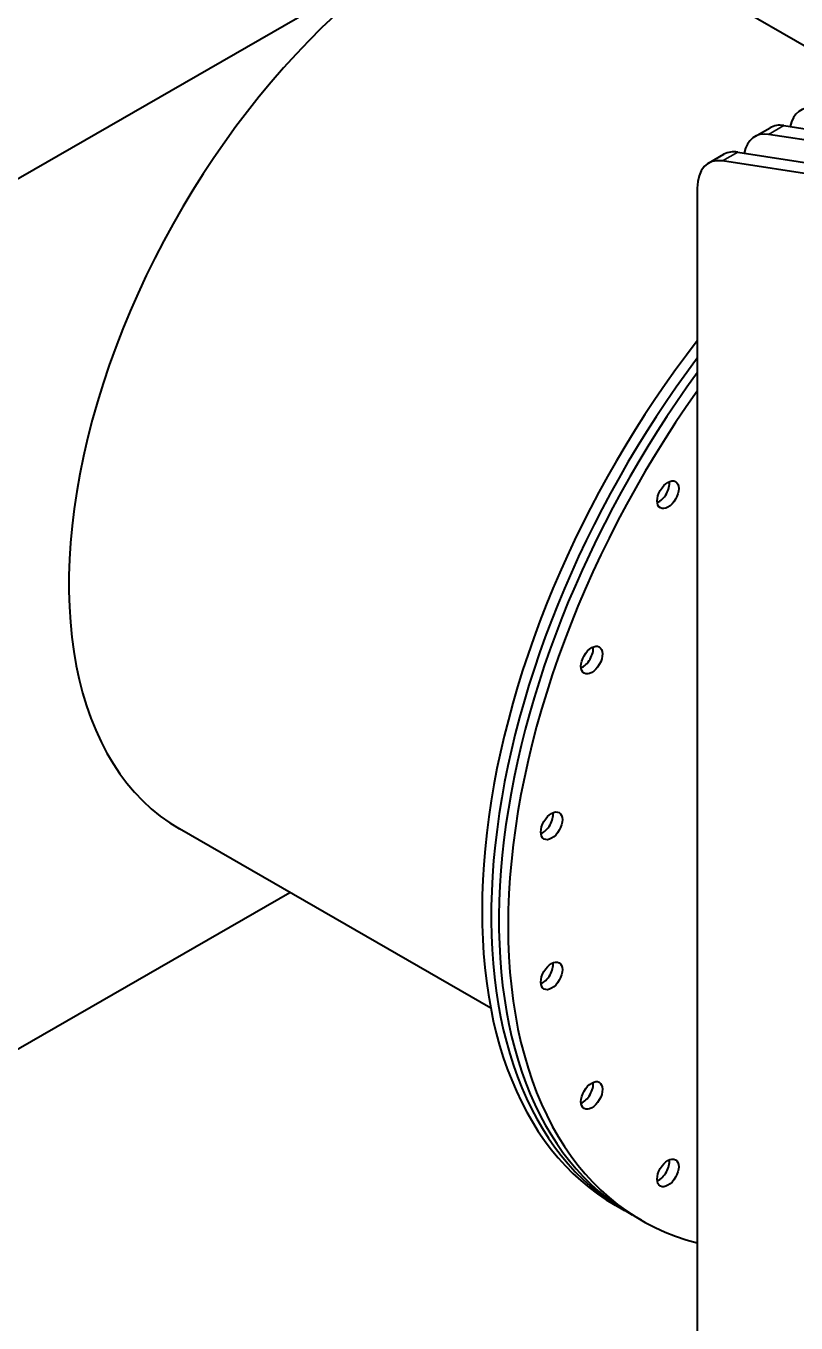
# Model space of a CAD drawing. Header units: millimetres. Extents: x 0 to 5945, y 0 to 4205.
# Drawn here: x 5042.4 to 5219.7, y 3461.9 to 3760.4 of the extents above; entities that cross this region are included whole.
import ezdxf

# ---------------------------------------------------------------- set-up
doc = ezdxf.new("R2010")
doc.units = ezdxf.units.MM
doc.header["$LTSCALE"] = 5
doc.layers.add('가시적인 것(ISO)', color=3, linetype='Continuous', lineweight=40)
doc.layers.add('가시적인 좁은 것(ISO)', color=3, linetype='Continuous', lineweight=35)

msp = doc.modelspace()

# ---------------------------------------------------------------- linework, layer by layer
at = {"layer": '가시적인 것(ISO)'}
for p, q in [((5225.7146, 3753.49), (5119.6486, 3814.5694)), ((4997.3427, 3700.4234), (5138.879, 3781.9287)), ((5210.14, 3734.969), (5213.6755, 3737.005)), ((5248.4798, 3730.0347), (5213.3548, 3735.4806)), ((5216.8904, 3737.5166), (5252.0154, 3732.0706)), ((5199.5334, 3728.861), (5203.0689, 3730.897)), ((5237.8732, 3723.9267), (5202.7482, 3729.3726)), ((5206.2838, 3731.4086), (5241.4088, 3725.9627)), ((5196.9325, 3723.1187), (5196.9325, 3327.1667)), ((5149.3725, 3534.3767), (5077.7476, 3575.6228)), ((4997.4576, 3500.1906), (5103.0977, 3561.0246)), ((5180.1766, 3487.7889), (5178.0553, 3489.0104)), ((5181.9444, 3486.7709), (5180.1766, 3487.7889)), ((5184.0657, 3485.5493), (5181.9444, 3486.7709))]:
    msp.add_line(p, q, dxfattribs=at)
for centre, major_axis, start_param, end_param in [((5060.9205, 3726.6725), (73.6073, 127.8211), 0.1940269, 1.72016677), ((5062.6882, 3725.6546), (73.6073, 127.8211), 0.21847894, 1.69904341), ((5062.6882, 3725.6546), (73.6073, 127.8211), 0.21847894, 1.69904341), ((5064.8096, 3724.433), (73.6073, 127.8211), 0.24069093, 1.67323271), ((5138.879, 3681.7792), (-61.1314, -106.1565), 3.92505711, 6.28318531), ((5226.9845, 3730.2446), (-6.2379, 10.8323), 5.8487867, 6.86714547), ((5216.3779, 3724.1367), (-6.2379, 10.8323), 5.8487867, 6.86714547), ((5219.9134, 3726.1727), (-6.2379, 10.8323), 5.8487867, 6.28318531), ((5205.7713, 3718.0287), (-6.2379, 10.8323), 5.8487867, 7.07051718), ((5209.3068, 3720.0647), (-6.2379, 10.8323), 5.8487867, 6.28318531), ((5251.6625, 3616.8315), (-73.6073, -127.8211), 4.47747353, 6.28318531), ((5253.7838, 3615.6099), (-73.6073, -127.8211), 4.5015473, 6.28318531), ((5253.7838, 3615.6099), (-73.6073, -127.8211), 4.5015473, 6.28318531), ((5255.5516, 3614.5919), (-73.6073, -127.8211), 4.52189989, 6.28318531), ((5255.5516, 3614.5919), (-73.6073, -127.8211), 4.52189989, 6.28318531), ((5257.6729, 3613.3703), (-73.6073, -127.8211), 4.54670171, 6.44500516), ((5188.0516, 3653.7638), (1.7466, 3.033), 3.79126171, 5.63351625), ((5188.0516, 3653.7638), (-1.7466, -3.033), 0.64966906, 2.4919236), ((5170.4967, 3615.7184), (1.7466, 3.033), 3.79126171, 5.63351625), ((5170.4967, 3615.7184), (-1.7466, -3.033), 0.64966906, 2.4919236), ((5161.2675, 3577.5628), (1.7466, 3.033), 3.79126171, 5.63351625), ((5161.2675, 3577.5628), (-1.7466, -3.033), 0.64966906, 2.4919236), ((5161.2675, 3543.0318), (1.7466, 3.033), 3.79126171, 5.63351625), ((5161.2675, 3543.0318), (-1.7466, -3.033), 0.64966906, 2.4919236), ((5170.4967, 3515.5056), (1.7466, 3.033), 3.79126171, 5.63351625), ((5170.4967, 3515.5056), (-1.7466, -3.033), 0.64966906, 2.4919236), ((5188.0516, 3497.6787), (1.7466, 3.033), 3.79126171, 5.63351625), ((5188.0516, 3497.6787), (-1.7466, -3.033), 0.64966906, 2.4919236)]:
    msp.add_ellipse(centre, major_axis=major_axis, ratio=0.57809312, start_param=start_param, end_param=end_param, dxfattribs=at)
for centre in [(5190.1729, 3652.5422), (5172.618, 3614.4969), (5163.3888, 3576.3412), (5163.3888, 3541.8102), (5172.618, 3514.284), (5190.1729, 3496.4571)]:
    msp.add_ellipse(centre, major_axis=(1.7466, 3.033), ratio=0.57809312, dxfattribs=at)
at = {"layer": '가시적인 좁은 것(ISO)'}
for p, q in [((5216.8904, 3737.5166), (5213.3548, 3735.4806)), ((5206.2838, 3731.4086), (5202.7482, 3729.3726))]:
    msp.add_line(p, q, dxfattribs=at)

doc.saveas('drawing.dxf')
